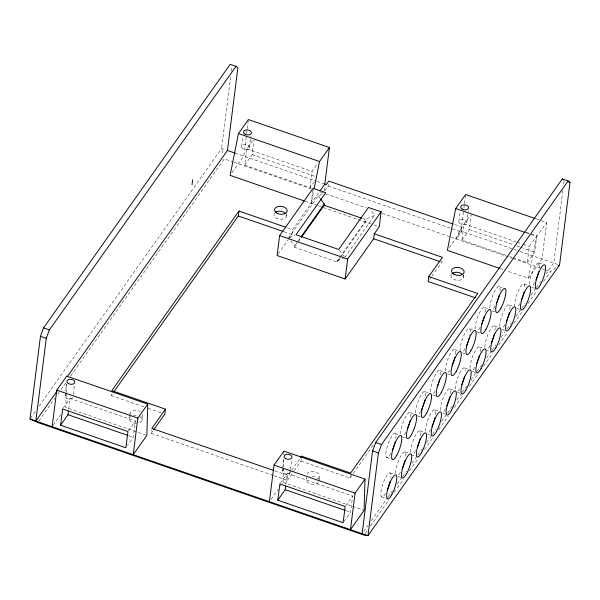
<?xml version="1.0" encoding="UTF-8"?>
<svg xmlns="http://www.w3.org/2000/svg" width="600" height="600" viewBox="0 0 600 600"><rect width="100%" height="100%" fill="white"/><g stroke="black" fill="none" stroke-linecap="round" stroke-linejoin="round"><path stroke-width="0.45" stroke-dasharray="3 2.25" d="M66.457 384.42L65.79 407.438L146.858 435.412M280.41 486.112L283.028 482.408L283.455 467.678M283.478 466.755L283.695 459.39M283.822 454.793L283.928 451.11M65.047 395.933L66.562 383.933M68.685 409.305L70.05 398.475L135.368 421.013L133.312 437.257L127.47 445.515M73.245 394.455L74.528 384.308M143.715 406.793L111.172 395.565L111.48 393.105M129.465 418.252L129.667 416.61M129.773 415.785L130.087 413.325M142.012 420.33L142.635 415.403M273.218 475.447L151.192 433.335L151.605 430.05M230.632 76.898L221.595 148.455L223.192 154.538M231.337 71.317L231.93 66.675M241.65 146.52L242.933 136.365M246.18 136.913L243.757 156.097L231.697 173.13M246.645 133.252L247.103 129.6M247.222 128.685L248.257 120.458M314.288 181.68L310.043 187.68L244.725 165.135L246.772 148.89L253.147 139.89M249.495 147.817A3.982 2.49 7.2 0 0 244.087 144.735A3.982 2.49 7.2 0 0 243.135 148.958A3.982 2.49 7.2 0 0 249.495 147.817L251.01 135.817M244.725 165.135L252.157 154.635L253.98 140.19M286.515 216.248L286.822 213.788M288.788 239.01L291.975 234.51L292.597 229.583L319.05 192.225M339.84 258.173L337.132 261.99L294.42 247.245L294.57 246.015L297.817 241.433M310.043 187.68L312.09 171.435L317.933 163.178M312.855 190.11L311.19 203.333L313.905 189.697M282.285 470.903L282.517 469.058M282.638 468.135L283.8 458.903M285.923 484.275L287.288 473.445L352.605 495.99L350.55 512.235L344.175 521.235M274.103 475.755L287.362 480.33L287.985 475.41L291.135 470.963M290.483 469.433L291.645 460.2M324.668 190.905L328.132 186.007L328.343 184.365M294.18 470.707L300.998 461.077L301.305 458.618M306.457 479.34L306.668 477.697M337.132 261.99L337.29 260.76L367.035 218.752L374.595 215.34L370.132 209.61M319.11 480.592L319.627 476.49M340.38 257.407L366.877 219.983L367.035 218.752M300.998 461.077L349.987 477.982L350.295 475.522M441.99 260.61L441.78 262.252L431.82 276.322M450.96 275.257L451.17 273.615M458.888 221.498L460.17 211.343M463.418 211.882L460.995 231.075L449.46 247.365M463.882 208.23L464.34 204.577M464.46 203.663L465.495 195.435M462.015 227.07L459.533 230.572L456.435 238.995L461.393 231.998L462.015 227.07L454.072 224.333M506.092 255.337L461.963 240.112L464.01 223.86L470.385 214.86M466.732 222.795A3.982 2.49 7.2 0 0 461.325 219.705A3.982 2.49 7.2 0 0 460.365 223.935A3.982 2.49 7.2 0 0 466.732 222.795L468.248 210.795M461.963 240.112L469.395 229.605L471.217 215.167M463.507 277.335L463.822 274.875M513.15 257.775L527.273 262.65L529.327 246.405L536.768 235.905L530.588 233.775M527.273 262.65L534.713 252.15L536.768 235.905M541.388 220.673L546.675 222.502L542.055 259.05L528.428 278.303L506.393 270.705M562.875 190.59L553.717 263.077L546.143 273.78M563.7 184.087L564.165 180.368M528.428 278.303L536.76 236.498L546.675 222.502M324.105 190.477L325.965 185.422M30.54 418.275L35.955 410.632M39.203 406.043L221.595 148.455L225.765 149.887M38.767 420.945L54.998 398.025M57.705 394.207L60.412 390.382M60.953 389.625L65.82 382.748M70.688 375.87L224.325 158.887L233.153 161.933M63.142 408.225L70.05 398.475M53.213 425.205L60.547 414.84M111.172 395.565L112.252 394.035M128.46 430.77L135.368 421.013M288.472 237.892L318.218 195.885L323.235 193.77M151.192 433.335L153.285 430.373M278.168 254.01L288.255 239.76M298.358 240.667L300.517 237.615M294.42 247.245L297.66 242.663M298.2 241.897L300.907 238.08M344.85 257.347L374.595 215.34M280.38 483.195L287.288 473.445M270.968 499.44L278.31 489.075M291.66 470.228L300.57 457.635M287.362 480.33L293.655 471.442M429.72 279.285L431.295 277.065M349.987 477.982L352.688 474.165M353.235 473.4L373.252 445.125M345.697 505.74L352.605 495.99M363.75 531.375L368.077 525.255M371.325 520.673L387.562 497.737M388.103 496.972L392.43 490.86M397.305 483.982L402.173 477.097M402.72 476.34L406.507 470.985M411.915 463.342L417.33 455.7M417.87 454.935L422.197 448.822M426.533 442.702L431.94 435.06M432.487 434.295L436.275 428.947M441.683 421.305L447.097 413.655M447.638 412.897L452.513 406.013M456.84 399.9L461.707 393.022M462.255 392.257L466.582 386.145M470.91 380.025L476.325 372.382M476.865 371.618L481.732 364.74M486.607 357.862L491.475 350.978M492.022 350.212L495.81 344.865M501.217 337.222L505.013 331.875M507.173 328.815L511.507 322.702M515.835 316.582L521.243 308.94M521.79 308.175L525.037 303.593M530.985 295.185L535.86 288.3M536.4 287.535L540.727 281.423M365.062 533.558L367.77 529.74M370.47 525.923L388.868 499.942M394.275 492.3L403.47 479.317M409.425 470.91L418.62 457.92M424.567 449.52L433.23 437.295M438.638 429.653L448.373 415.897M454.327 407.498L462.982 395.272M469.47 386.107L478.125 373.882M483.54 366.24L492.735 353.25M498.683 344.85L507.338 332.625M513.832 323.452L522.487 311.228M527.895 303.593L537.097 290.603M543.585 281.438L550.62 271.5L557.317 266.692M337.29 260.76L344.01 257.73M289.305 237.54L295.163 235.072M536.1 218.85L540.502 220.373M526.17 232.252L529.702 233.468M526.185 232.853L536.76 236.498M246.772 148.89L312.09 171.435M464.01 223.86L516.09 241.837M516.967 242.145L522.27 243.968M523.148 244.275L529.327 246.405M252.157 154.635L316.59 176.873M469.395 229.605L513.525 244.837M517.058 246.06L519.705 246.975M520.59 247.275L534.713 252.15M235.163 153.135L316.005 181.035M316.89 181.343L324.817 184.08M459.533 230.572L512.977 249.015M513.862 249.322L519.15 251.145M520.028 251.452L557.888 264.517M328.132 186.007L461.393 231.998M538.995 262.98L542.332 264.135M509.625 256.56L512.273 257.475M234.038 162.24L312.585 189.352M320.528 192.09L323.175 193.005M325.822 193.92L366.42 207.93M382.305 213.413L450.255 236.865M451.14 237.165L511.89 258.135M512.768 258.435L544.455 269.377M545.34 269.678L550.62 271.5M362.52 218.475L366.877 219.983M305.017 201.202L317.37 205.462M318.255 205.77L322.673 207.292M323.558 207.6L373.043 224.678M373.928 224.985L379.23 226.815M500.228 268.575L502.875 269.49M524.123 283.987L527.46 285.135M531.893 287.385L534.39 288.248M499.357 286.62L503.52 288.053M287.317 227.76L292.597 229.583M509.25 304.987L512.588 306.142M517.02 308.385L519.525 309.248M284.062 231.772L291.975 234.51M484.485 307.62L488.647 309.06M492.255 311.017L494.752 311.88M494.385 325.995L497.715 327.142M502.147 329.392L504.653 330.255M469.725 328.718L473.055 329.873M477.382 332.017L479.88 332.88M479.513 346.995L482.01 347.858M485.61 349.815L489.78 351.255M454.74 349.627L458.077 350.775M462.397 352.928L464.903 353.79M464.752 368.093L468.082 369.248M472.41 371.392L474.908 372.255M439.868 370.627L443.205 371.775M447.638 374.025L450.135 374.888M449.768 389.002L453.097 390.15M457.425 392.303L459.923 393.165M424.995 391.627L429.165 393.067M432.765 395.025L436.103 396.18M434.895 410.002L438.225 411.15M442.665 413.4L445.162 414.263M410.13 412.635L414.293 414.067M417.893 416.033L420.397 416.895M420.022 431.002L423.36 432.158M427.793 434.4L430.29 435.263M395.257 433.635L398.588 434.79M403.02 437.033L405.525 437.895M405.15 452.01L407.655 452.873M411.255 454.83L415.418 456.27M386.482 457.463L390.653 458.903M390.278 473.01L392.783 473.873M398.048 476.408L400.545 477.27M148.11 408.315L161.303 412.868M381.51 496.838L385.68 498.278M274.725 470.827L287.985 475.41M283.028 482.408L364.095 510.39M128.903 435.735L133.312 437.257M346.14 510.713L350.55 512.235M339.278 250.178L344.295 256.635M318.218 195.885L319.875 198.097M290.692 240.847L294.57 246.015M72.892 397.23A3.982 2.49 7.2 0 1 66.96 398.58A3.982 2.49 7.2 0 1 66.593 394.395M290.138 471.548A3.982 2.49 7.2 0 1 284.663 473.737A3.982 2.49 7.2 0 1 283.822 469.373M385.53 493.403A12.735 3.15 -71 0 1 380.827 493.02A12.735 3.15 -71 0 1 386.85 475.5A12.735 3.15 -71 0 1 390.855 477.923M395.655 473.235A12.735 3.15 -71 0 1 401.13 455.438A12.735 3.15 -71 0 1 405.817 456.09M400.403 472.403A12.735 3.15 -71 0 1 398.28 475.245M410.528 452.228A12.735 3.15 -71 0 1 416.228 434.07A12.735 3.15 -71 0 1 420.6 435.915M415.717 450.615A12.735 3.15 -71 0 1 413.153 454.237M425.4 431.228A12.735 3.15 -71 0 1 431.1 413.07A12.735 3.15 -71 0 1 435.465 414.915M430.59 429.615A12.735 3.15 -71 0 1 428.025 433.237M440.272 410.22A12.735 3.15 -71 0 1 445.965 392.062A12.735 3.15 -71 0 1 450.338 393.915M445.463 408.615A12.735 3.15 -71 0 1 442.897 412.237M455.145 388.875A12.735 3.15 -71 0 1 460.395 371.812A12.735 3.15 -71 0 1 465.36 370.942M459.668 388.755A12.735 3.15 -71 0 1 457.575 391.403M470.018 368.22A12.735 3.15 -71 0 1 475.71 350.062A12.735 3.15 -71 0 1 480.082 351.907M474.765 367.388A12.735 3.15 -71 0 1 472.643 370.23M484.89 347.212A12.735 3.15 -71 0 1 490.365 329.423A12.735 3.15 -71 0 1 495.045 330.075M490.08 345.6A12.735 3.15 -71 0 1 487.515 349.23M499.755 326.212A12.735 3.15 -71 0 1 505.455 308.055A12.735 3.15 -71 0 1 509.827 309.9M504.952 324.6A12.735 3.15 -71 0 1 502.388 328.222M514.822 306.885A12.735 3.15 -71 0 1 519.66 288.202A12.735 3.15 -71 0 1 524.7 288.9M519.825 303.6A12.735 3.15 -71 0 1 517.252 307.222M529.5 284.205A12.735 3.15 -71 0 1 535.2 266.048A12.735 3.15 -71 0 1 539.572 267.892M534.69 282.593A12.735 3.15 -71 0 1 532.125 286.215M400.635 433.86A12.735 3.15 -71 0 1 406.327 415.695A12.735 3.15 -71 0 1 410.7 417.548M405.825 432.248A12.735 3.15 -71 0 1 402.188 436.575M390.952 453.248A12.735 3.15 -71 0 1 385.77 454.155A12.735 3.15 -71 0 1 391.68 436.35A12.735 3.15 -71 0 1 395.827 438.548M415.5 412.853A12.735 3.15 -71 0 1 421.2 394.695A12.735 3.15 -71 0 1 425.572 396.54M420.697 411.24A12.735 3.15 -71 0 1 417.06 415.567M445.245 370.845A12.735 3.15 -71 0 1 450.945 352.688A12.735 3.15 -71 0 1 455.317 354.54M449.993 370.02A12.735 3.15 -71 0 1 447.87 372.862M430.373 391.853A12.735 3.15 -71 0 1 435.847 374.055A12.735 3.15 -71 0 1 440.535 374.707M435.12 391.02A12.735 3.15 -71 0 1 432.998 393.862M460.26 351.293A12.735 3.15 -71 0 1 465.87 331.597A12.735 3.15 -71 0 1 469.748 336.075M465.09 348.63A12.735 3.15 -71 0 1 461.52 352.597M474.99 328.845A12.735 3.15 -71 0 1 480.683 310.688A12.735 3.15 -71 0 1 485.055 312.532M480.18 327.233A12.735 3.15 -71 0 1 476.543 331.56M489.862 307.837A12.735 3.15 -71 0 1 495.555 289.68A12.735 3.15 -71 0 1 499.928 291.525M495.053 306.225A12.735 3.15 -71 0 1 492.487 309.855M286.53 215.205A6.367 3.99 7.2 0 1 279.353 219.112A6.367 3.99 7.2 0 1 274.41 213.195M463.11 275.243A6.367 3.99 7.2 0 1 457.178 280.305A6.367 3.99 7.2 0 1 451.403 274.282M318.562 482.385A6.367 3.99 7.2 0 1 310.252 483.877A6.367 3.99 7.2 0 1 306.9 478.365M311.962 476.34A6.367 3.99 7.2 0 1 318.608 479.325M139.642 416.43A6.367 3.99 7.2 0 1 138.105 423.188M136.507 423.322A6.367 3.99 7.2 0 1 130.222 420.84A6.367 3.99 7.2 0 1 130.748 416.438M133.365 415.388A6.367 3.99 7.2 0 1 138.218 415.785M307.08 474.412A6.367 3.99 7.2 0 1 315.832 471.952A6.367 3.99 7.2 0 1 318.345 478.305M142.65 414.36A6.367 3.99 7.2 0 1 140.167 417.855M130.072 414.375A6.367 3.99 7.2 0 1 133.238 410.64A6.367 3.99 7.2 0 1 140.265 411.502"/><path stroke-width="0.9" d="M147.757 404.107L146.858 435.412L133.222 454.665L137.843 418.11L147.757 404.107L66.69 376.132L56.782 390.135L52.162 426.69M364.995 479.085L364.095 510.39L350.46 529.643L355.08 493.088L364.995 479.085L283.928 451.11L274.013 465.105L269.4 501.66M362.123 533.662L372.57 450.96L375.675 442.537L562.312 178.95L568.14 180.96L570 182.385L559.553 265.087L367.957 535.68L363.983 535.088L37.688 422.475L30 419.04L40.447 336.33L43.553 327.907L230.19 64.32L236.017 66.338L237.877 67.755L227.43 150.465L67.222 376.718M236.017 66.338L49.38 329.918L46.282 338.347L35.835 421.05L57.48 390.48M60.562 425.22L62.617 408.975L127.935 431.52L125.88 447.765L60.562 425.22L67.995 414.72L68.453 411.105M192.045 184.71L192.667 179.79M285.562 227.153L238.942 211.065L111.795 390.638L165.442 409.155L164.82 414.082L153.81 429.63M113.873 391.74L238.32 215.993L238.942 211.065M279.623 235.597L277.103 255.51L345.142 278.993L373.65 238.74L374.272 233.812L379.23 226.815L381.12 211.83L368.46 207.458L338.715 249.465L296.002 234.72L325.74 192.712L313.08 188.34L279.623 235.597L347.663 259.08L381.12 211.83M277.8 500.197L279.855 483.945L345.165 506.49L343.118 522.735L277.8 500.197L285.233 489.69L285.69 486.082M320.1 190.74L324.817 184.08L329.438 147.525L248.377 119.55L238.462 133.553L230.123 175.35L304.14 200.895M301.447 237.315L324.157 205.237L324.315 204.007L320.43 198.84M301.41 457.8L301.62 456.158L350.61 473.062L477.757 293.49L428.775 276.585L428.153 281.505L475.388 297.81M345.142 278.993L347.663 259.08M568.14 180.96L381.502 444.548L378.405 452.97L367.957 535.68L30 419.04M314.085 188.79L319.522 161.528L329.438 147.525M535.222 218.542L465.607 194.52L455.7 208.522L447.36 250.327L499.35 268.267M165.442 409.155L151.815 428.408L273.84 470.528M301.065 236.85L324.315 204.007M300.57 457.635L301.62 456.158M428.775 276.585L442.403 257.332L374.272 233.812M558.06 266.16L559.553 265.087M568.335 181.808L570 182.385M238.462 133.553L319.522 161.528M455.7 208.522L525.308 232.545M453.188 224.025L328.755 181.08L326.28 184.583L324.817 184.08M227.43 150.465L235.163 153.135M324.157 205.237L361.65 218.175M373.65 238.74L440.01 261.645M238.32 215.993L283.178 231.472M43.553 327.907L49.38 329.918M375.675 442.537L381.502 444.548M40.447 336.33L46.282 338.347M372.57 450.96L378.405 452.97M56.782 390.135L137.843 418.11M274.013 465.105L355.08 493.088M67.995 414.72L128.017 435.435M285.233 489.69L345.255 510.405M562.312 178.95L563.55 179.895M390.188 481.455A12.735 3.15 -71 0 1 387.3 489.952M405.06 460.455A12.735 3.15 -71 0 1 402.173 468.945M420.105 438.705A12.735 3.15 -71 0 1 417.36 447.217M434.978 417.705A12.735 3.15 -71 0 1 431.91 426.945M449.85 396.697A12.735 3.15 -71 0 1 446.783 405.938M464.61 376.192A12.735 3.15 -71 0 1 461.76 384.697M479.423 355.44A12.735 3.15 -71 0 1 476.842 363.21M494.46 333.69A12.735 3.15 -71 0 1 491.4 342.93M509.332 312.69A12.735 3.15 -71 0 1 506.272 321.93M524.205 291.683A12.735 3.15 -71 0 1 521.145 300.923M538.905 271.425A12.735 3.15 -71 0 1 536.01 279.923M410.205 420.33A12.735 3.15 -71 0 1 407.145 429.57M395.34 441.338A12.735 3.15 -71 0 1 392.272 450.577M439.778 379.072A12.735 3.15 -71 0 1 437.205 386.842M424.905 400.072A12.735 3.15 -71 0 1 421.365 409.957M469.403 337.575A12.735 3.15 -71 0 1 466.418 346.035M499.268 295.065A12.735 3.15 -71 0 1 496.373 303.555M454.822 357.322A12.735 3.15 -71 0 1 452.077 365.835M484.207 316.83A12.735 3.15 -71 0 1 481.5 324.555M275.25 212.362A6.367 3.99 7.2 0 1 285.3 213.188M452.243 273.45A6.367 3.99 7.2 0 1 462.3 274.275M285.638 458.572A3.982 2.49 7.2 0 0 291.998 457.433A3.982 2.49 7.2 0 0 286.59 454.35A3.982 2.49 7.2 0 0 285.638 458.572M68.4 383.595A3.982 2.49 7.2 0 0 74.76 382.455A3.982 2.49 7.2 0 0 69.352 379.373A3.982 2.49 7.2 0 0 68.4 383.595M244.995 134.19A3.982 2.49 7.2 0 0 251.362 133.05A3.982 2.49 7.2 0 0 245.955 129.968A3.982 2.49 7.2 0 0 244.995 134.19M462.232 209.16A3.982 2.49 7.2 0 0 468.592 208.028A3.982 2.49 7.2 0 0 463.192 204.938A3.982 2.49 7.2 0 0 462.232 209.16M391.808 494.632A12.735 3.15 -71 0 0 396.112 475.028A12.735 3.15 -71 0 0 387.263 491.153A12.735 3.15 -71 0 0 391.808 494.632M406.68 473.632A12.735 3.15 -71 0 0 410.985 454.02A12.735 3.15 -71 0 0 402.135 470.145A12.735 3.15 -71 0 0 406.68 473.632M421.553 452.632A12.735 3.15 -71 0 0 425.857 433.02A12.735 3.15 -71 0 0 417.007 449.145A12.735 3.15 -71 0 0 421.553 452.632M436.425 431.625A12.735 3.15 -71 0 0 440.73 412.013A12.735 3.15 -71 0 0 431.88 428.145A12.735 3.15 -71 0 0 436.425 431.625M451.298 410.625A12.735 3.15 -71 0 0 455.603 391.013A12.735 3.15 -71 0 0 446.745 407.138A12.735 3.15 -71 0 0 451.298 410.625M465.945 390.015A12.735 3.15 -71 0 0 470.58 370.11A12.735 3.15 -71 0 0 461.73 385.643A12.735 3.15 -71 0 0 465.945 390.015M481.043 368.618A12.735 3.15 -71 0 0 485.34 349.005A12.735 3.15 -71 0 0 476.49 365.138A12.735 3.15 -71 0 0 481.043 368.618M495.908 347.618A12.735 3.15 -71 0 0 500.213 328.005A12.735 3.15 -71 0 0 491.362 344.13A12.735 3.15 -71 0 0 495.908 347.618M510.78 326.61A12.735 3.15 -71 0 0 515.085 307.005A12.735 3.15 -71 0 0 506.235 323.13A12.735 3.15 -71 0 0 510.78 326.61M525.653 305.61A12.735 3.15 -71 0 0 529.957 285.998A12.735 3.15 -71 0 0 521.107 302.123A12.735 3.15 -71 0 0 525.653 305.61M540.525 284.61A12.735 3.15 -71 0 0 544.83 264.998A12.735 3.15 -71 0 0 535.98 281.123A12.735 3.15 -71 0 0 540.525 284.61M411.653 434.257A12.735 3.15 -71 0 0 415.957 414.645A12.735 3.15 -71 0 0 407.107 430.77A12.735 3.15 -71 0 0 411.653 434.257M396.787 455.257A12.735 3.15 -71 0 0 401.085 435.653A12.735 3.15 -71 0 0 392.235 451.778A12.735 3.15 -71 0 0 396.787 455.257M426.525 413.257A12.735 3.15 -71 0 0 430.83 393.645A12.735 3.15 -71 0 0 421.98 409.77A12.735 3.15 -71 0 0 426.525 413.257M456.27 371.25A12.735 3.15 -71 0 0 460.575 351.638A12.735 3.15 -71 0 0 451.725 367.763A12.735 3.15 -71 0 0 456.27 371.25M441.397 392.25A12.735 3.15 -71 0 0 445.702 372.638A12.735 3.15 -71 0 0 436.853 388.77A12.735 3.15 -71 0 0 441.397 392.25M470.918 350.64A12.735 3.15 -71 0 0 475.553 330.735A12.735 3.15 -71 0 0 466.702 346.267A12.735 3.15 -71 0 0 470.918 350.64M486.015 329.243A12.735 3.15 -71 0 0 490.32 309.63A12.735 3.15 -71 0 0 481.463 325.763A12.735 3.15 -71 0 0 486.015 329.243M500.888 308.243A12.735 3.15 -71 0 0 505.185 288.63A12.735 3.15 -71 0 0 496.335 304.755A12.735 3.15 -71 0 0 500.888 308.243M453.952 274.237A6.367 3.99 7.2 0 0 464.13 272.415A6.367 3.99 7.2 0 0 455.49 267.48A6.367 3.99 7.2 0 0 453.952 274.237M276.96 213.15A6.367 3.99 7.2 0 0 287.138 211.327A6.367 3.99 7.2 0 0 278.49 206.392A6.367 3.99 7.2 0 0 276.96 213.15"/></g></svg>
